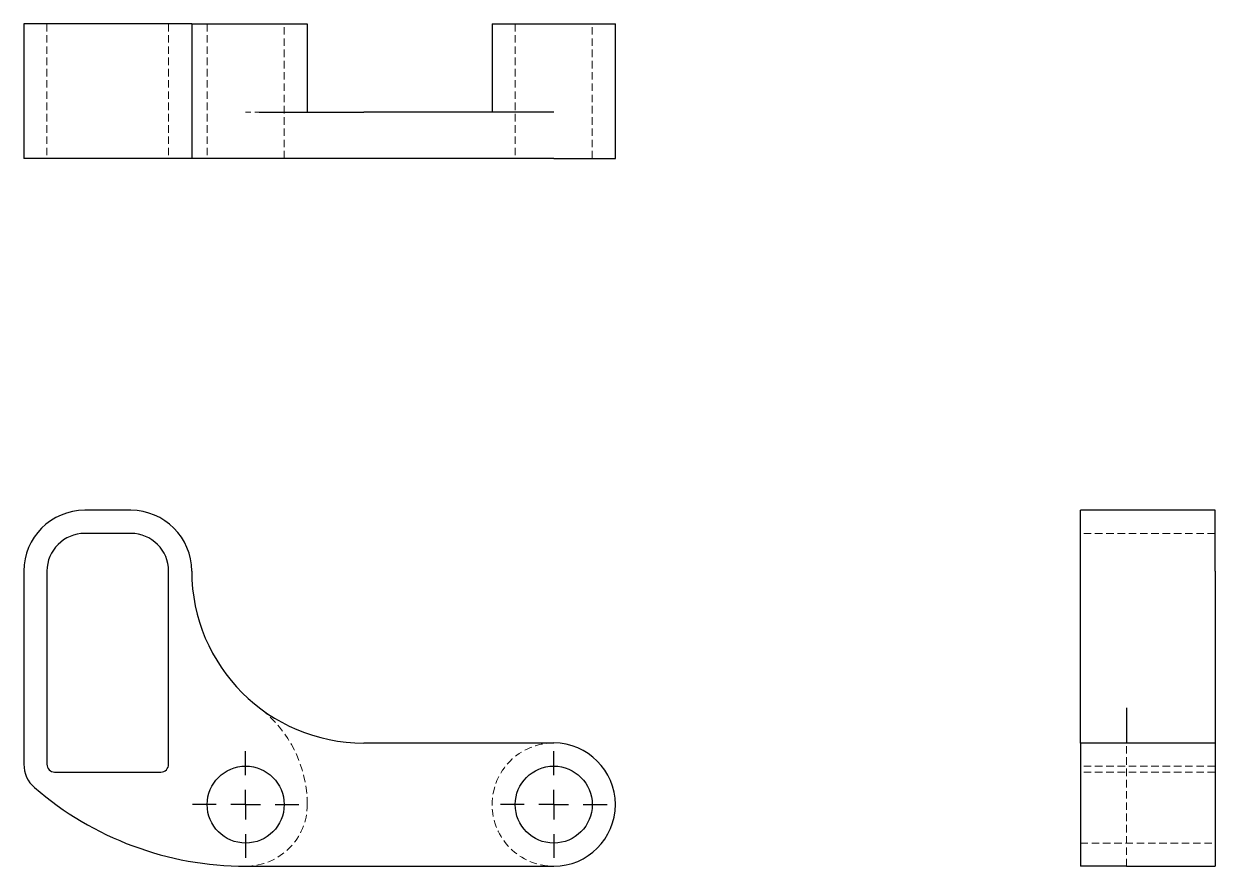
# Model space of a CAD drawing. Header units: millimetres. Extents: x 33 to 234, y 27 to 169.
import ezdxf

# ---------------------------------------------------------------- set-up
doc = ezdxf.new("R2010")
doc.units = ezdxf.units.MM
doc.linetypes.add('HIDDEN', pattern=[1.905, 1.27, -0.635])
doc.layers.add('10', color=7, linetype='Continuous')

# ---------------------------------------------------------------- blocks, each defined once
blk = doc.blocks.new('SW_CENTERMARKSYMBOL_0')
at = {"layer": '10', "color": 0}
for p, q in [((0, 5), (0, 9.01)), ((0, 0), (0, 2.5)), ((-5, 0), (-9.01, 0)), ((0, 0), (-2.5, 0)), ((0, 0), (0, -2.5)), ((0, 0), (2.5, 0)), ((5, 0), (9.01, 0)), ((0, -5), (0, -9.01))]:
    blk.add_line(p, q, dxfattribs=at)
blk = doc.blocks.new('SW_CENTERMARKSYMBOL_1')
at = {"layer": '10', "color": 0}
for p, q in [((0, 5), (0, 9.01)), ((0, 0), (0, 2.5)), ((-5, 0), (-9.01, 0)), ((0, 0), (-2.5, 0)), ((0, 0), (0, -2.5)), ((0, 0), (2.5, 0)), ((5, 0), (9.01, 0)), ((0, -5), (0, -9.01))]:
    blk.add_line(p, q, dxfattribs=at)

msp = doc.modelspace()

# ---------------------------------------------------------------- linework, layer by layer
at = {"color": 7, "linetype": 'Continuous', "lineweight": 25}
for p, q in [((33, 169.39), (33, 146.61)), ((43.29, 169.39), (33, 169.39)), ((51.1, 169.39), (43.29, 169.39)), ((61.39, 169.39), (51.1, 169.39)), ((61.39, 169.39), (61.39, 146.61)), ((61.39, 169.39), (72.81, 169.39)), ((72.81, 169.39), (80.92, 169.39)), ((80.92, 169.39), (80.92, 154.42)), ((112.17, 169.39), (112.17, 154.42)), ((112.17, 169.39), (133, 169.39)), ((133, 146.61), (133, 169.39)), ((72.81, 154.42), (90.47, 154.42)), ((122.58, 154.42), (90.47, 154.42)), ((43.29, 146.61), (33, 146.61)), ((51.1, 146.61), (43.29, 146.61)), ((61.39, 146.61), (51.1, 146.61)), ((90.47, 146.61), (61.39, 146.61)), ((122.58, 146.61), (90.47, 146.61)), ((122.58, 146.61), (133, 146.61)), ((51.1, 87.1), (43.29, 87.1)), ((234.39, 87.1), (211.61, 87.1)), ((211.61, 76.81), (211.61, 87.1)), ((234.39, 76.81), (234.39, 87.1)), ((51.1, 83.19), (43.29, 83.19)), ((33, 76.81), (33, 44.13)), ((36.91, 76.81), (36.91, 44.13)), ((57.48, 44.13), (57.48, 76.81)), ((211.61, 47.73), (211.61, 76.81)), ((234.39, 76.81), (234.39, 53.7)), ((219.42, 53.7), (219.42, 47.73)), ((234.39, 53.7), (234.39, 47.73)), ((122.58, 47.73), (90.47, 47.73)), ((211.61, 47.73), (211.61, 26.9)), ((219.42, 47.73), (211.61, 47.73)), ((234.39, 47.73), (219.42, 47.73)), ((234.39, 47.73), (234.39, 26.9)), ((38.21, 42.83), (56.18, 42.83)), ((70.5, 26.9), (122.58, 26.9)), ((219.42, 26.9), (211.61, 26.9)), ((219.42, 26.9), (234.39, 26.9))]:
    msp.add_line(p, q, dxfattribs=at)
at = {"color": 7, "linetype": 'HIDDEN', "lineweight": 18}
for p, q in [((36.91, 169.39), (36.91, 146.61)), ((57.48, 169.39), (57.48, 146.61)), ((63.99, 169.39), (63.99, 146.61)), ((77.01, 146.61), (77.01, 169.39)), ((116.07, 169.39), (116.07, 146.61)), ((129.09, 146.61), (129.09, 169.39)), ((80.92, 154.42), (70.5, 154.42)), ((234.39, 83.19), (211.61, 83.19)), ((219.42, 26.9), (219.42, 47.73)), ((234.39, 43.83), (211.61, 43.83)), ((234.39, 42.83), (211.61, 42.83)), ((211.61, 30.81), (234.39, 30.81))]:
    msp.add_line(p, q, dxfattribs=at)
at = {"color": 7, "linetype": 'Continuous', "lineweight": 25}
for centre in [(70.5, 37.32), (122.58, 37.32)]:
    msp.add_circle(centre, 6.51, dxfattribs=at)
for centre, radius, start, end in [((43.29, 76.81), 10.29, 90, 180), ((51.1, 76.81), 10.29, 0, 90), ((43.29, 76.81), 6.38, 90, 180), ((51.1, 76.81), 6.38, 0, 90), ((90.47, 76.81), 29.08, 180, 270), ((122.58, 37.32), 10.42, 270, 90), ((38.21, 44.13), 5.21, 180, 229.154), ((38.21, 44.13), 1.3, 180, 270), ((56.18, 44.13), 1.3, 270, 0), ((70.5, 81.48), 54.58, 229.154, 270)]:
    msp.add_arc(centre, radius, start, end, dxfattribs=at)
at = {"color": 7, "linetype": 'HIDDEN', "lineweight": 18}
for centre, radius, start, end in [((60.29, 37.32), 20.62, 0, 52.6237), ((122.58, 37.32), 10.42, 90, 270), ((70.5, 37.32), 10.42, 270, 0)]:
    msp.add_arc(centre, radius, start, end, dxfattribs=at)

# ---------------------------------------------------------------- block references
at = {"layer": '10'}
for name, p in [('SW_CENTERMARKSYMBOL_0', (70.5, 37.32)), ('SW_CENTERMARKSYMBOL_1', (122.58, 37.32))]:
    msp.add_blockref(name, p, dxfattribs=at)

doc.saveas('drawing.dxf')
